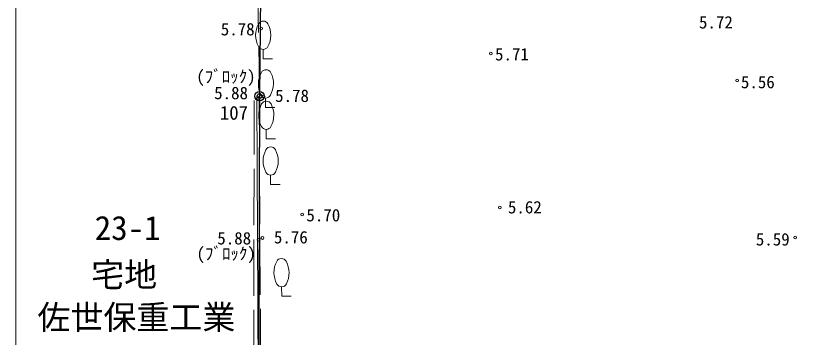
# Model space of a CAD drawing. Units: millimetres, scale not verified. Extents: x -107123 to 114729, y -74161 to 66839.
# Drawn here: x -107123 to -65466, y -7334 to 9739 of the extents above; entities that cross this region are included whole.
import ezdxf
from ezdxf.enums import TextEntityAlignment as Align

# ---------------------------------------------------------------- set-up
doc = ezdxf.new("R2010")
doc.units = ezdxf.units.MM
doc.header["$LTSCALE"] = 500
doc.header["$PDMODE"] = 32
doc.header["$PDSIZE"] = 250
doc.linetypes.add('DASHED', pattern=[7.5, 6, -1.5])
for name, color, linetype, lineweight in [('1-0_一 般', 7, 'Continuous', 9), ('1-2_躯体', 1, 'Continuous', 30), ('1-8_0', 8, 'Continuous', 13), ('1-F_0', 7, 'Continuous', 9)]:
    doc.layers.add(name, color=color, linetype=linetype, lineweight=lineweight)
doc.styles.add('ＭＳ ゴシック', font='')
doc.styles.get('ＭＳ ゴシック').set_extended_font_data('MS Gothic')

msp = doc.modelspace()

# ---------------------------------------------------------------- linework, layer by layer
at = {"layer": '1-0_一 般'}
for p, q in [((-94000.9, 7951.4), (-94001.9, 7451.4)), ((-94001.9, 7451.4), (-93501.9, 7450.4)), ((-94210, 5426.5), (-94344.4, 5429.2)), ((-93872.7, 5369.2), (-93883.9, 4869.3)), ((-93883.9, 4869.3), (-93384, 4858.1)), ((-93838.2, 3702.9), (-93840.2, 3202.9)), ((-93840.2, 3202.9), (-93340.2, 3200.9)), ((-93603.7, 1274.8), (-93604.5, 774.8)), ((-93604.5, 774.8), (-93104.5, 774)), ((-93021.1, -4652.8), (-93016.4, -5152.8)), ((-93016.4, -5152.8), (-92516.4, -5148))]:
    msp.add_line(p, q, dxfattribs=at)
at = {"layer": '1-0_一 般', "linetype": 'DASHED'}
for points in [[(-94477.4, 19120.8), (-94340.4, 15962.4), (-94301.6, 11847), (-94190.4, 5948.2)], [(-94210, 5426.5), (-94130.7, -9293.4), (-94247.7, -12091.1), (-94257.5, -21597)], [(-106168.6, -46010.5), (-94640.8, -21641.6), (-94502, -8883.7), (-94476.8, 5237.3)]]:
    msp.add_lwpolyline(points, dxfattribs=at)
at = {"layer": '1-0_一 般'}
msp.add_lwpolyline([(-94344.4, 5429.2), (-94265.2, -9271), (-94382.1, -12068.8), (-94398.6, -21563.7)], dxfattribs=at)
for centre, radius, start, end in [((-93132.6, 8699.6), 1267.7, 151.63008, 208.12903), ((-93998.3, 9168.1), 283.3, 27.95204, 151.80707), ((-94874.3, 8703.2), 1275, 331.80707, 27.95204), ((-94000.3, 8234.7), 283.3, 207.95204, 331.80707), ((-92989.5, 6099.6), 1267.7, 150.46713, 206.96608), ((-93845.5, 6585.6), 283.3, 26.78909, 150.64412), ((-94730.7, 6138.6), 1275, 330.64412, 26.78909), ((-93866.4, 5652.5), 283.3, 206.78909, 330.64412), ((-92968.5, 4449.4), 1267.7, 151.51778, 208.01673), ((-93833.3, 4919.5), 283.3, 27.83974, 151.69477), ((-94710.1, 4456.4), 1275, 331.69477, 27.83974), ((-93837, 3986.2), 283.3, 207.83974, 331.69477), ((-92735.8, 2023.4), 1267.7, 151.65868, 208.15763), ((-93601.7, 2491.5), 283.3, 27.98064, 151.83567), ((-94477.5, 2026.2), 1275, 331.83567, 27.98064), ((-93603.2, 1558.2), 283.3, 207.98064, 331.83567), ((-92161.6, -3894.6), 1267.7, 152.29503, 208.79398), ((-93032.7, -3436.2), 283.3, 28.61699, 152.47202), ((-93903.2, -3911.2), 1275, 332.47202, 28.61699), ((-93023.8, -4369.5), 283.3, 208.61699, 332.47202)]:
    msp.add_arc(centre, radius, start, end, dxfattribs=at)
at = {"layer": '1-2_躯体'}
msp.add_lwpolyline([(6088.7, -40899), (8073.6, 4038.8), (-62829.6, 10042.1), (-75424.2, 11611.3), (-87178.9, 13362.3), (-92161.9, 15319.6), (-94091.9, 16256.2), (-94192.9, 5468), (-94275.8, -21622.7), (-103132.8, -39969.1)], close=True, dxfattribs=at)
msp.add_circle((-94192.9, 5468), 250, dxfattribs=at)
msp.add_point((-94192.9, 5468), dxfattribs=at)
at = {"layer": '1-8_0'}
for centre in [(-94106, 9060), (-81932.9, 7732.5), (-68866.3, 6295.8), (-93979.1, 5449.9), (-94273.9, 5337.5), (-81454.6, -441), (-91933.2, -811.4), (-94243.7, -2155.1), (-94042.5, -2061.5), (-65794.3, -2032.1)]:
    msp.add_circle(centre, 75, dxfattribs=at)
at = {"layer": '1-F_0'}
msp.add_line((-107122.8, -74161), (-107122.8, 66839), dxfattribs=at)

# ---------------------------------------------------------------- texts
at = {"layer": '1-2_躯体', "style": 'ＭＳ ゴシック'}
for s, height, p in [('107', 733.1, (-96298.8, 3995.7)), ('23-1', 1283, (-102932.6, -2553.6)), ('宅地', 1283, (-103122.1, -5033.5)), ('佐世保重工業', 1283, (-105972.2, -7295.1))]:
    msp.add_text(s, height=height, dxfattribs=at).set_placement(p, align=Align.BOTTOM_LEFT)
at = {"layer": '1-8_0', "color": 7, "style": 'ＭＳ ゴシック'}
for s, p in [('5.72', (-70890.9, 8864.1)), ('5.78', (-96248.7, 8495.4)), ('5.71', (-81706.1, 7165.6)), ('(ﾌﾞﾛｯｸ)', (-97549.3, 5982.5)), ('5.56', (-68667.6, 5689.2)), ('5.88', (-96600, 5108.4)), ('5.78', (-93367.2, 4963.3)), ('5.62', (-81021.9, -955.7)), ('5.70', (-91709.2, -1376.9)), ('5.88', (-96433.2, -2602.7)), ('5.76', (-93430.6, -2548.1)), ('5.59', (-67877.2, -2660.2)), ('(ﾌﾞﾛｯｸ)', (-97537.6, -3416.7))]:
    msp.add_text(s, height=659.8, dxfattribs=at).set_placement(p, align=Align.BOTTOM_LEFT)

doc.saveas('drawing.dxf')
